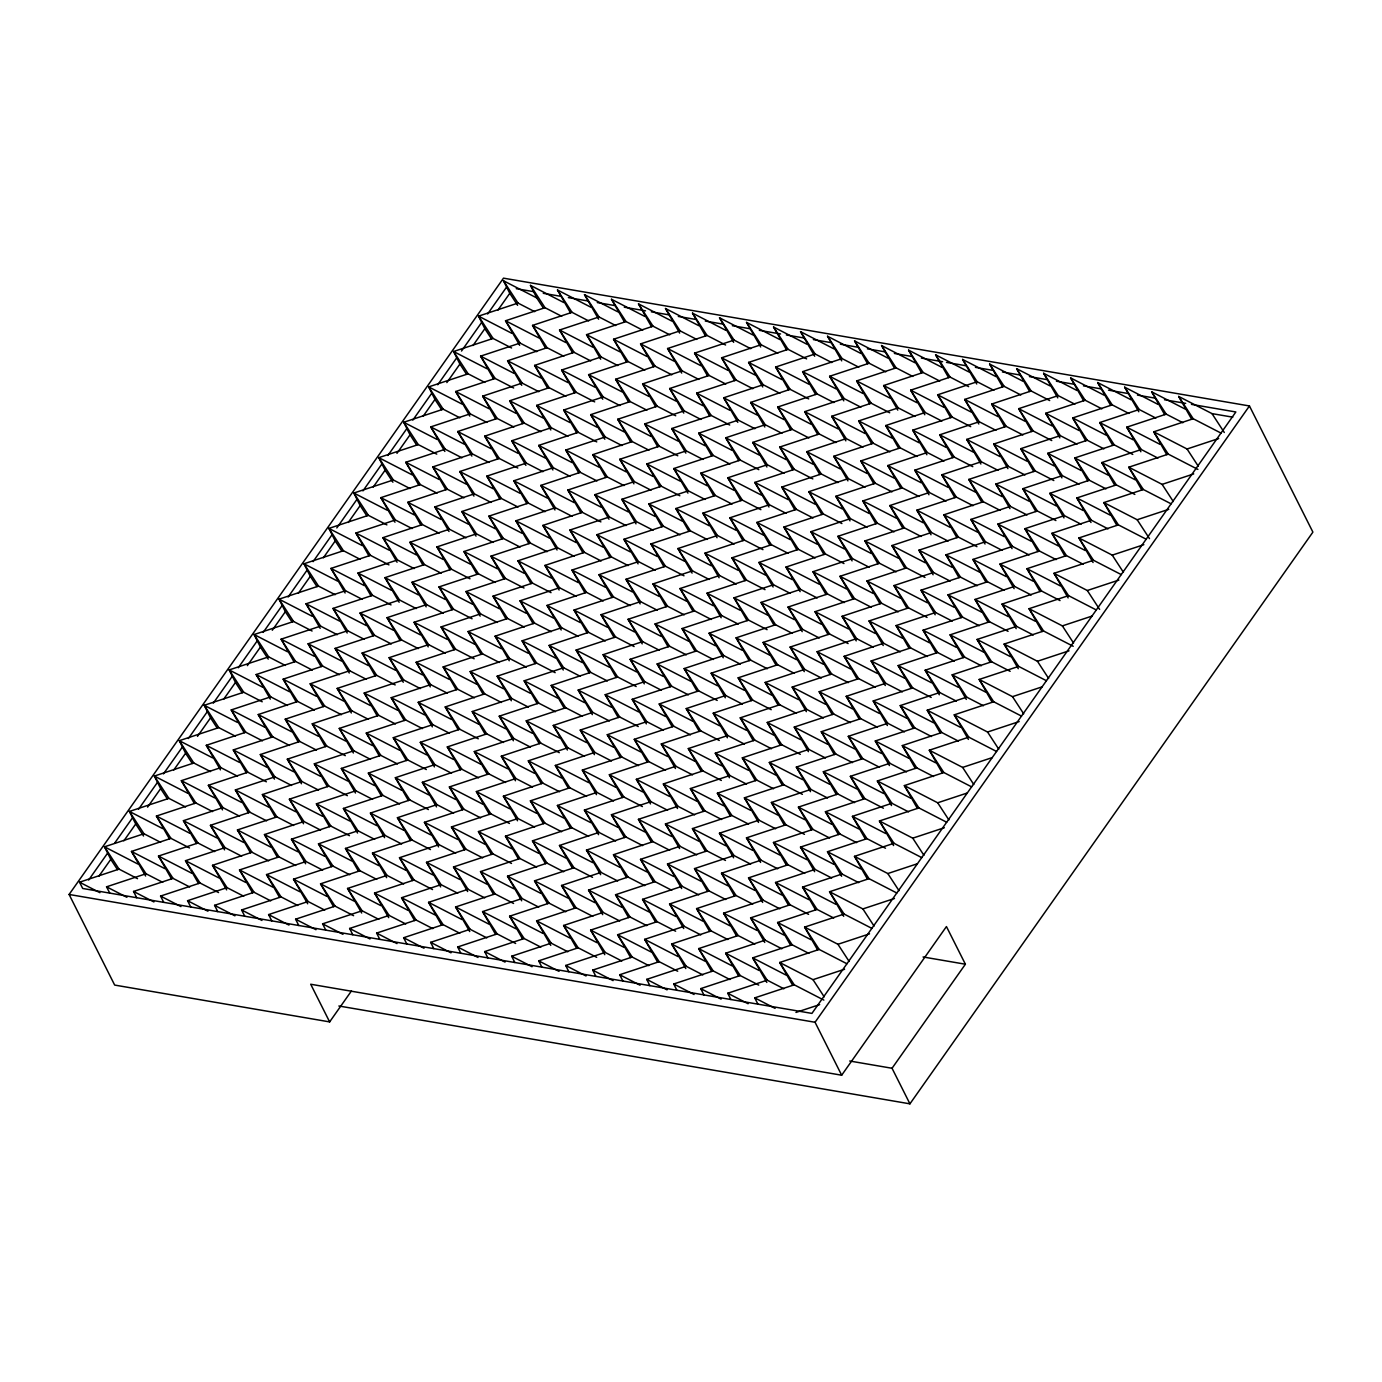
<?xml version="1.0" encoding="UTF-8"?>
<svg xmlns="http://www.w3.org/2000/svg" width="1382" height="1382" viewBox="0 0 1382 1382"><rect width="100%" height="100%" fill="white"/><g stroke="black" fill="none" stroke-linecap="round" stroke-linejoin="round"><path stroke-width="1.5" d="M351.408 991.015L329.642 1021.903L114.671 985.072L69.1 894.465L503.497 278.162L1249.449 405.963L1312.9 532.122L909.926 1103.838L338.866 1005.992M88.638 880.04L107.641 853.091M114.758 842.985L132.568 817.712M138.511 809.282L157.513 782.333M163.439 773.903L182.441 746.954M188.384 738.524L207.386 711.575M213.312 703.144L232.314 676.195M238.257 667.765L257.259 640.816M263.202 632.386L282.187 605.437M288.13 597.007L307.132 570.058M313.075 561.645L332.06 534.679M336.811 527.941L357.005 499.299M362.948 490.886L381.933 463.92M387.876 455.507L406.878 428.541M412.821 420.128L431.806 393.162M437.749 384.749L456.751 357.783M461.502 351.045L481.679 322.403M487.621 313.99L506.624 287.024M98.917 876.205L110.785 859.362L104.479 846.821L143.953 833.743L160.623 842.346M123.862 840.826L135.73 823.983L129.424 811.441L168.898 798.364L185.551 806.967M147.598 807.14L160.657 788.604L154.352 776.062L193.826 763.002L210.496 771.588M173.735 770.068L185.603 753.225L179.297 740.683L218.771 727.623L235.424 736.209M197.471 736.381L210.548 717.845L204.225 705.304L243.698 692.244L262.217 701.78M223.608 699.327L235.476 682.466L229.17 669.925L268.644 656.865L285.297 665.45M247.343 665.623L260.421 647.087L254.098 634.545L293.571 621.485L312.09 631.021M272.289 630.244L285.348 611.708L279.043 599.166L318.516 586.106L335.17 594.692M298.408 593.189L310.294 576.329L303.971 563.787L343.444 550.727L360.115 559.313M323.353 557.81L335.221 540.949L328.916 528.408L368.389 515.348L386.891 524.884M348.281 522.431L360.166 505.587L353.844 493.028L393.317 479.969L409.988 488.554M373.226 487.051L385.094 470.208L378.789 457.649L418.262 444.589L436.764 454.125M396.962 453.348L410.039 434.829L403.717 422.27L443.19 409.21L459.861 417.796M423.099 416.293L434.967 399.45L428.662 386.891L468.135 373.831L484.788 382.417M446.852 382.589L459.912 364.071L453.59 351.512L493.063 338.452L511.582 347.988M472.972 345.535L484.84 328.691L478.535 316.132L518.008 303.073L534.661 311.658M497.9 310.155L509.785 293.312L503.463 280.753L536.786 297.942L543.506 308.238M909.926 1103.838L892.046 1068.269L965.396 964.221L946.445 926.562L841.673 1075.213L815.052 1022.265L1249.449 405.963M561.679 316.288L545.009 307.702L505.536 320.762L519.684 345.327M588.68 320.918L572.027 312.332L532.554 325.392L545.579 348.247M536.734 351.667L520.081 343.082L480.608 356.141L493.633 378.996M615.698 325.547L599.028 316.962L559.555 330.022L572.58 352.876M563.752 356.297L547.082 347.711L507.609 360.771L521.757 385.336M642.699 330.177L626.046 321.574L586.555 334.651L600.704 359.216M513.655 387.997L495.136 378.461L455.663 391.521L469.811 416.086M590.753 360.927L574.1 352.341L534.627 365.401L547.635 388.238M669.717 334.807L653.047 326.204L613.573 339.264L626.599 362.119M538.807 391.676L522.154 383.09L482.681 396.15L495.689 419.005M617.771 365.556L601.101 356.953L561.628 370.03L574.653 392.868M696.718 339.419L680.065 330.834L640.574 343.893L653.6 366.748M486.861 422.426L470.208 413.84L430.735 426.9L444.866 451.465M565.825 396.306L549.155 387.703L509.682 400.78L522.707 423.618M644.772 370.169L628.119 361.583L588.628 374.643L602.777 399.225M725.585 344.999L707.066 335.463L667.592 348.523L681.723 373.088M513.879 427.055L497.209 418.47L457.736 431.53L471.884 456.095M594.675 401.886L576.173 392.333L536.682 405.392L550.831 429.975M671.773 374.798L655.12 366.213L615.646 379.273L628.672 402.127M750.737 348.679L734.067 340.093L694.593 353.153L707.619 376.008M461.933 457.805L445.263 449.219L405.79 462.279L418.815 485.134M540.88 431.685L524.227 423.082L484.737 436.159L497.762 458.997M619.844 405.548L603.174 396.962L563.701 410.022L576.726 432.877M698.791 379.428L682.121 370.842L642.647 383.902L655.673 406.757M777.738 353.308L761.085 344.723L721.611 357.783L734.637 380.637M488.934 462.434L472.281 453.849L432.808 466.909L445.816 489.746M567.898 436.315L551.228 427.712L511.755 440.772L525.903 465.354M646.845 410.178L630.192 401.592L590.701 414.652L604.85 439.217M725.792 384.058L709.139 375.472L669.665 388.532L683.796 413.097M806.604 358.888L788.086 349.352L748.612 362.412L762.76 386.977M436.988 493.184L420.335 484.598L380.862 497.658L394.993 522.223M517.801 468.014L499.282 458.461L459.809 471.538L473.957 496.103M596.748 441.895L578.246 432.341L538.755 445.401L552.904 469.966M675.712 415.757L657.193 406.222L617.719 419.282L630.745 442.136M752.81 388.688L736.14 380.102L696.666 393.162L709.692 416.017M831.757 362.568L815.104 353.965L775.63 367.042L788.638 389.879M464.007 497.814L447.336 489.228L407.863 502.288L420.888 525.125M542.953 471.677L526.3 463.091L486.81 476.151L499.835 499.006M621.9 445.557L605.247 436.971L565.774 450.031L578.799 472.886M700.864 419.437L684.194 410.851L644.72 423.911L657.746 446.766M779.811 393.317L763.158 384.732L723.684 397.791L737.815 422.356M858.775 367.197L842.104 358.594L802.631 371.654L815.656 394.509M412.061 528.563L395.39 519.977L355.917 533.037L368.942 555.892M491.007 502.443L474.354 493.84L434.864 506.918L449.012 531.483M569.954 476.306L553.301 467.721L513.828 480.781L526.853 503.635M648.918 450.187L632.248 441.601L592.774 454.661L605.8 477.516M729.713 425.017L711.212 415.481L671.738 428.541L685.869 453.106M808.677 398.897L790.159 389.344L750.685 402.421L764.833 426.986M885.776 371.81L869.123 363.224L829.632 376.284L843.78 400.849M439.061 533.193L422.408 524.59L382.935 537.667L397.066 562.232M518.025 507.056L501.355 498.47L461.882 511.53L476.03 536.112M596.972 480.936L580.302 472.35L540.828 485.41L554.977 509.975M677.767 455.766L659.266 446.231L619.792 459.29L633.923 483.855M754.883 428.696L738.213 420.111L698.739 433.171L711.765 456.008M833.83 402.559L817.177 393.974L777.686 407.034L790.711 429.888M912.776 376.44L896.123 367.854L856.65 380.914L869.675 403.769M388.964 564.893L370.462 555.357L330.989 568.417L345.12 592.982M466.08 537.823L449.409 529.22L409.936 542.28L422.961 565.134M545.026 511.685L528.373 503.1L488.882 516.16L501.908 539.015M623.973 485.566L607.32 476.98L567.847 490.04L580.872 512.895M702.937 459.446L686.267 450.86L646.793 463.92L659.819 486.775M781.884 433.326L765.231 424.723L725.74 437.783L738.765 460.638M860.848 407.189L844.177 398.603L804.704 411.663L817.729 434.518M939.795 381.069L923.124 372.484L883.651 385.543L897.799 410.108M414.134 568.572L397.463 559.969L357.99 573.046L371.015 595.884M493.08 542.435L476.427 533.849L436.937 546.909L449.962 569.764M572.027 516.315L555.374 507.73L515.901 520.789L528.926 543.644M650.991 490.195L634.321 481.61L594.847 494.67L608.996 519.235M729.938 464.076L713.285 455.473L673.811 468.55L687.942 493.115M808.902 437.939L792.232 429.353L752.758 442.413L766.906 466.995M889.697 412.769L871.196 403.233L831.705 416.293L845.853 440.858M968.644 386.649L950.142 377.113L910.669 390.173L924.8 414.738M362.188 599.322L345.517 590.736L306.044 603.796L320.192 628.361M441.134 573.202L424.481 564.599L384.991 577.659L399.139 602.241M520.081 547.065L503.428 538.479L463.955 551.539L476.98 574.394M600.894 521.895L582.375 512.359L542.901 525.419L557.05 549.984M679.84 495.775L661.339 486.239L621.865 499.299L635.996 523.864M758.804 469.655L740.286 460.102L700.812 473.162L713.838 496.017M835.903 442.568L819.25 433.983L779.759 447.042L792.784 469.897M914.849 416.448L898.196 407.863L858.723 420.923L871.748 443.777M993.813 390.329L977.143 381.743L937.67 394.803L950.695 417.658M391.037 604.901L372.535 595.348L333.045 608.425L347.193 632.991M470.001 578.782L451.482 569.229L412.009 582.288L426.157 606.853M547.099 551.694L530.429 543.109L490.955 556.169L503.981 579.023M626.046 525.575L609.393 516.989L569.92 530.049L582.945 552.904M705.01 499.455L688.34 490.852L648.866 503.929L661.892 526.767M783.957 473.318L767.304 464.732L727.813 477.792L740.838 500.647M862.904 447.198L846.25 438.612L806.777 451.672L819.802 474.527M941.868 421.078L925.197 412.492L885.724 425.552L898.749 448.407M1020.814 394.958L1004.161 386.355L964.688 399.433L978.819 423.998M337.243 634.701L320.589 626.115L281.116 639.175L294.124 662.013M416.207 608.564L399.536 599.978L360.063 613.038L373.088 635.893M495.153 582.444L478.5 573.858L439.01 586.918L452.035 609.773M574.1 556.324L557.447 547.738L517.974 560.798L530.999 583.653M653.064 530.204L636.394 521.619L596.92 534.679L609.946 557.516M732.011 504.085L715.358 495.482L675.867 508.541L688.892 531.396M812.823 478.915L794.305 469.362L754.831 482.422L768.962 506.987M889.922 451.828L873.251 443.242L833.778 456.302L847.926 480.867M970.717 426.658L952.215 417.122L912.742 430.182L926.873 454.747M1049.681 400.538L1031.162 390.985L991.689 404.045L1004.714 426.9M364.261 639.33L347.59 630.728L308.117 643.787L321.142 666.642M443.207 613.193L426.554 604.608L387.064 617.668L400.089 640.522M524.02 588.024L505.501 578.488L466.028 591.548L480.159 616.113M601.118 560.954L584.448 552.368L544.974 565.428L559.123 589.993M680.065 534.834L663.412 526.231L623.938 539.308L638.069 563.873M760.877 509.664L742.359 500.111L702.885 513.171L717.033 537.736M837.976 482.577L821.305 473.991L781.832 487.051L794.857 509.906M916.922 456.457L900.269 447.872L860.796 460.932L873.821 483.786M995.886 430.338L979.216 421.735L939.743 434.812L952.768 457.649M1074.833 404.2L1058.18 395.615L1018.689 408.675L1031.715 431.53M312.315 670.08L295.644 661.477L256.171 674.554L270.319 699.119M391.261 643.943L374.608 635.357L335.118 648.417L349.266 672.999M472.074 618.773L453.555 609.237L414.082 622.297L428.213 646.862M551.021 592.653L532.502 583.118L493.028 596.178L506.054 619.032M628.119 565.583L611.466 556.981L571.993 570.058L585.001 592.895M707.083 539.446L690.413 530.861L650.939 543.921L663.965 566.775M786.03 513.327L769.377 504.741L729.886 517.801L742.911 540.656M864.977 487.207L848.323 478.621L808.85 491.681L821.875 514.536M943.941 461.087L927.27 452.501L887.797 465.561L900.822 488.399M1022.887 434.95L1006.234 426.364L966.744 439.424L980.892 464.007M1101.851 408.83L1085.181 400.244L1045.708 413.304L1059.856 437.869M339.316 674.71L322.662 666.107L283.172 679.167L296.197 702.021M418.262 648.573L401.609 639.987L362.136 653.047L375.161 675.902M497.226 622.453L480.556 613.867L441.083 626.927L454.108 649.782M576.173 596.333L559.52 587.747L520.047 600.807L533.072 623.662M655.137 570.213L638.467 561.61L598.993 574.67L612.019 597.525M734.084 544.076L717.431 535.49L677.94 548.55L692.088 573.115M813.031 517.956L796.378 509.371L756.904 522.431L769.929 545.285M891.995 491.837L875.324 483.251L835.851 496.311L849.999 520.876M972.79 466.667L954.288 457.114L914.815 470.174L928.946 494.756M1051.754 440.547L1033.235 430.994L993.762 444.054L1007.91 468.619M1128.852 413.46L1112.199 404.874L1072.708 417.934L1085.734 440.789M287.37 705.459L270.717 696.856L231.243 709.933L244.251 732.771M366.334 679.322L349.663 670.736L310.19 683.796L323.215 706.651M445.28 653.202L428.61 644.617L389.137 657.677L403.285 682.242M524.227 627.082L507.574 618.497L468.101 631.557L481.126 654.412M603.191 600.963L586.521 592.36L547.047 605.437L561.196 630.002M683.986 575.793L665.485 566.24L625.994 579.3L640.142 603.882M762.95 549.656L744.432 540.12L704.958 553.18L719.089 577.745M841.897 523.536L823.378 514L783.905 527.06L796.93 549.915M918.995 496.466L902.342 487.863L862.869 500.94L875.877 523.778M997.959 470.329L981.289 461.743L941.816 474.803L954.841 497.658M1076.906 444.209L1060.253 435.624L1020.762 448.684L1033.788 471.538M1155.853 418.09L1139.2 409.504L1099.726 422.564L1112.752 445.419M314.388 710.089L297.717 701.486L258.244 714.546L271.269 737.401M395.183 684.919L376.681 675.366L337.191 688.426L351.339 712.991M474.147 658.782L455.628 649.246L416.155 662.306L430.286 686.871M551.245 631.712L534.575 623.127L495.102 636.186L509.25 660.751M630.192 605.592L613.539 596.989L574.048 610.049L587.074 632.904M709.156 579.455L692.486 570.87L653.012 583.93L666.038 606.784M788.103 553.336L771.432 544.75L731.959 557.81L744.984 580.665M867.05 527.216L850.396 518.63L810.923 531.69L823.948 554.545M946.014 501.096L929.343 492.493L889.87 505.553L902.895 528.408M1024.96 474.959L1008.307 466.373L968.817 479.433L981.842 502.288M1103.907 448.839L1087.254 440.253L1047.781 453.313L1061.912 477.878M1182.871 422.719L1166.201 414.134L1126.727 427.193L1140.876 451.759M262.442 740.838L245.771 732.235L206.298 745.313L220.446 769.878M341.389 714.701L324.735 706.116L285.245 719.176L298.27 742.03M420.335 688.582L403.682 679.996L364.209 693.056L377.234 715.911M499.299 662.462L482.629 653.876L443.156 666.936L456.181 689.791M578.246 636.342L561.593 627.739L522.12 640.816L535.128 663.654M657.21 610.205L640.54 601.619L601.066 614.679L614.092 637.534M736.157 584.085L719.504 575.499L680.013 588.559L693.038 611.414M815.104 557.965L798.451 549.38L758.977 562.439L773.108 587.005M894.068 531.845L877.397 523.242L837.924 536.32L852.072 560.885M973.014 505.708L956.361 497.123L916.871 510.183L931.019 534.765M1053.827 480.539L1035.308 471.003L995.835 484.063L1009.966 508.628M1132.774 454.419L1114.255 444.883L1074.781 457.943L1087.807 480.798M1220.98 433.067L1193.219 418.746L1153.745 431.823L1166.771 454.661M289.443 745.451L272.79 736.865L233.299 749.925L246.324 772.78M368.389 719.331L351.736 710.745L312.263 723.805L325.288 746.66M447.353 693.211L430.683 684.626L391.21 697.685L404.235 720.54M526.3 667.091L509.647 658.506L470.174 671.566L483.182 694.403M605.264 640.954L588.594 632.369L549.12 645.429L563.269 670.011M684.211 614.835L667.558 606.249L628.067 619.309L642.215 643.874M765.023 589.665L746.505 580.129L707.031 593.189L721.162 617.754M843.97 563.545L825.451 554.009L785.978 567.069L800.126 591.634M921.068 536.475L904.415 527.872L864.942 540.932L877.95 563.787M1000.032 510.338L983.362 501.752L943.889 514.812L956.914 537.667M1078.979 484.218L1062.309 475.633L1022.835 488.692L1035.861 511.547M1157.926 458.098L1141.273 449.513L1101.799 462.573L1114.825 485.41M237.497 776.218L220.844 767.615L181.353 780.675L194.378 803.529M316.443 750.081L299.79 741.495L260.317 754.555L274.465 779.12M395.407 723.961L378.737 715.375L339.264 728.435L353.412 753M474.354 697.841L457.701 689.255L418.228 702.315L432.359 726.88M555.167 672.671L536.648 663.118L497.175 676.195L511.323 700.76M634.113 646.551L615.612 636.998L576.121 650.058L589.147 672.913M711.212 619.464L694.559 610.879L655.085 623.938L668.111 646.793M790.176 593.344L773.505 584.759L734.032 597.819L747.057 620.673M869.123 567.225L852.469 558.622L812.996 571.699L826.004 594.536M948.087 541.088L931.416 532.502L891.943 545.562L904.968 568.417M1027.033 514.968L1010.38 506.382L970.89 519.442L985.038 544.007M1105.98 488.848L1089.327 480.262L1049.854 493.322L1063.985 517.887M1197.9 469.396L1168.274 454.125L1128.8 467.202L1141.826 490.04M1168.274 454.125L1153.745 431.823L1187.052 448.995L1218.648 438.543M266.363 781.797L247.844 772.244L208.371 785.304L222.519 809.887M345.31 755.66L326.791 746.125L287.318 759.184L301.466 783.749M422.408 728.59L405.755 720.005L366.282 733.065L379.307 755.919M501.372 702.471L484.702 693.868L445.229 706.945L458.254 729.782M580.319 676.334L563.666 667.748L524.175 680.808L537.201 703.663M659.266 650.214L642.613 641.628L603.139 654.688L616.165 677.543M738.23 624.094L721.559 615.508L682.086 628.568L695.111 651.423M817.177 597.974L800.524 589.388L761.05 602.448L774.075 625.286M896.141 571.837L879.47 563.251L839.997 576.311L853.022 599.166M976.936 546.667L958.434 537.132L918.944 550.191L933.092 574.757M1055.9 520.548L1037.381 511.012L997.908 524.072L1012.039 548.637M1134.847 494.428L1116.328 484.892L1076.854 497.952L1091.003 522.517M212.569 811.597L195.899 802.994L156.425 816.054L169.45 838.909M291.516 785.46L274.863 776.874L235.372 789.934L248.397 812.789M370.462 759.34L353.809 750.754L314.336 763.814L327.361 786.669M449.426 733.22L432.756 724.634L393.283 737.694L406.308 760.549M528.373 707.1L511.72 698.497L472.247 711.557L485.255 734.412M607.337 680.963L590.667 672.378L551.193 685.437L564.219 708.292M686.284 654.843L669.614 646.258L630.14 659.318L644.288 683.883M767.079 629.674L748.578 620.138L709.104 633.198L723.235 657.763M844.195 602.604L827.524 594.001L788.051 607.061L802.199 631.643M924.99 577.434L906.488 567.881L866.998 580.941L880.023 603.796M1002.088 550.347L985.435 541.761L945.962 554.821L958.987 577.676M1081.052 524.227L1064.382 515.641L1024.908 528.701L1037.934 551.556M1171.107 503.825L1143.346 489.504L1103.872 502.582L1116.881 525.419M1143.346 489.504L1128.8 467.202L1162.124 484.374L1193.703 473.922M239.57 816.209L222.917 807.624L183.426 820.683L196.451 843.538M318.516 790.089L301.863 781.504L262.39 794.564L275.415 817.418M397.48 763.97L380.81 755.384L341.337 768.444L355.485 793.009M478.276 738.8L459.774 729.247L420.301 742.324L434.432 766.889M555.391 711.713L538.721 703.127L499.248 716.187L513.396 740.769M636.186 686.543L617.685 677.007L578.194 690.067L592.342 714.632M713.285 659.473L696.632 650.887L657.158 663.947L670.184 686.802M792.249 633.353L775.578 624.75L736.105 637.828L749.13 660.665M871.196 607.216L854.542 598.631L815.052 611.69L828.077 634.545M950.16 581.096L933.489 572.511L894.016 585.571L907.041 608.425M1029.106 554.977L1012.436 546.391L972.963 559.451L985.988 582.306M1108.053 528.857L1091.4 520.254L1051.927 533.331L1064.952 556.169M189.472 847.926L170.971 838.373L131.48 851.433L145.628 876.015M266.571 820.839L249.917 812.253L210.444 825.313L224.575 849.878M347.383 795.669L328.864 786.133L289.391 799.193L303.539 823.758M426.33 769.549L407.828 760.014L368.355 773.074L381.38 795.911M503.445 742.48L486.775 733.877L447.302 746.936L460.327 769.791M582.392 716.342L565.739 707.757L526.248 720.817L539.274 743.671M661.339 690.223L644.686 681.637L605.212 694.697L618.238 717.552M740.303 664.103L723.632 655.517L684.159 668.577L697.184 691.432M819.25 637.983L802.597 629.38L763.123 642.44L776.131 665.295M898.214 611.846L881.543 603.26L842.07 616.32L856.218 640.885M977.16 585.726L960.507 577.14L921.017 590.2L935.165 614.765M1056.107 559.606L1039.454 551.021L999.981 564.081L1014.112 588.646M1146.179 539.205L1118.401 524.884L1078.927 537.943L1093.076 562.526M1118.401 524.884L1103.872 502.582L1137.179 519.753L1168.775 509.302M1191.474 404.373L1235.853 411.974L811.925 1013.403L82.695 888.471L79.551 882.2L119.025 869.123L137.526 878.676M214.642 851.588L197.971 843.003L158.498 856.063L171.523 878.917M293.589 825.469L276.918 816.883L237.445 829.943L250.47 852.798M372.535 799.349L355.882 790.763L316.409 803.823L329.434 826.678M451.499 773.229L434.829 764.626L395.356 777.703L408.381 800.541M530.446 747.092L513.793 738.506L474.302 751.566L487.328 774.421M609.393 720.972L592.74 712.386L553.266 725.446L567.397 750.011M688.357 694.852L671.687 686.267L632.213 699.327L646.361 723.892M767.304 668.733L750.651 660.13L711.177 673.207L725.308 697.772M848.116 643.563L829.597 634.01L790.124 647.07L804.272 671.635M927.063 617.426L908.561 607.89L869.071 620.95L883.219 645.515M1004.161 590.356L987.508 581.77L948.035 594.83L961.06 617.685M1083.125 564.236L1066.455 555.633L1026.981 568.71L1040.007 591.548M109.714 893.1L106.552 886.812L146.026 873.752L162.696 882.338M241.643 856.218L224.99 847.632L185.499 860.692L198.524 883.547M320.589 830.098L303.936 821.513L264.463 834.573L277.488 857.427M399.553 803.978L382.883 795.393L343.41 808.453L357.558 833.018M478.5 777.841L461.847 769.256L422.356 782.316L436.505 806.898M559.313 752.672L540.794 743.136L501.32 756.196L515.469 780.761M638.259 726.552L619.741 717.016L580.267 730.076L594.415 754.641M717.206 700.432L698.705 690.896L659.231 703.956L672.257 726.794M794.322 673.362L777.651 664.759L738.178 677.819L751.203 700.674M873.269 647.225L856.615 638.639L817.125 651.699L830.15 674.554M952.215 621.105L935.562 612.52L896.089 625.58L909.114 648.434M1031.179 594.986L1014.509 586.4L975.036 599.46L988.061 622.297M1121.234 574.584L1093.473 560.263L1054 573.323L1068.131 597.905M1093.473 560.263L1078.927 537.943L1112.251 555.132L1143.83 544.681M136.714 897.73L133.553 891.442L173.044 878.382L189.697 886.968M268.644 860.848L251.99 852.262L212.517 865.322L226.648 889.887M349.456 835.678L330.937 826.142L291.464 839.202L305.612 863.767M428.403 809.558L409.901 800.005L370.428 813.065L384.559 837.647M505.518 782.471L488.848 773.885L449.375 786.945L462.4 809.8M584.465 756.351L567.795 747.766L528.321 760.826L541.347 783.68M663.412 730.232L646.759 721.646L607.285 734.706L620.311 757.561M742.376 704.112L725.705 695.509L686.232 708.586L699.257 731.423M821.323 677.975L804.67 669.389L765.179 682.449L778.204 705.304M900.269 651.855L883.616 643.269L844.143 656.329L857.168 679.184M979.233 625.735L962.563 617.149L923.09 630.209L936.115 653.064M1060.029 600.565L1041.527 591.012L1002.054 604.089L1016.185 628.655M163.732 902.342L160.571 896.072L200.044 883.012L218.563 892.547M295.662 865.477L278.991 856.892L239.518 869.952L252.543 892.807M374.608 839.358L357.955 830.755L318.482 843.832L331.49 866.669M453.572 813.221L436.902 804.635L397.429 817.695L410.454 840.55M532.519 787.101L515.866 778.515L476.375 791.575L489.401 814.43M611.466 760.981L594.813 752.395L555.339 765.455L568.365 788.31M690.43 734.861L673.76 726.258L634.286 739.335L647.312 762.173M771.225 709.692L752.724 700.138L713.25 713.198L727.381 737.781M848.341 682.604L831.67 674.019L792.197 687.079L806.345 711.644M927.287 656.485L910.617 647.899L871.144 660.959L885.292 685.524M1008.083 631.315L989.581 621.779L950.108 634.839L963.133 657.677M1096.306 609.963L1068.528 595.642L1029.054 608.702L1042.08 631.557M1068.528 595.642L1054 573.323L1087.306 590.511L1118.902 580.06M190.733 906.972L187.572 900.701L227.045 887.641L243.716 896.227M322.662 870.107L306.009 861.522L266.536 874.581L279.561 897.436M401.626 843.987L384.956 835.384L345.483 848.444L358.508 871.299M480.573 817.85L463.92 809.265L424.429 822.325L438.578 846.89M559.52 791.731L542.867 783.145L503.393 796.205L517.524 820.77M638.484 765.611L621.814 757.025L582.34 770.085L596.488 794.65M719.279 740.441L700.778 730.888L661.304 743.948L675.435 768.53M796.395 713.354L779.724 704.768L740.251 717.828L753.276 740.683M875.342 687.234L858.688 678.648L819.198 691.708L832.223 714.563M954.288 661.114L937.635 652.529L898.162 665.588L911.187 688.443M1033.252 634.994L1016.582 626.392L977.109 639.451L990.134 662.306M217.734 911.602L214.59 905.331L254.063 892.271L270.717 900.857M349.681 874.737L333.01 866.134L293.537 879.211L307.685 903.776M430.476 849.567L411.974 840.014L372.484 853.074L386.632 877.656M509.44 823.43L490.921 813.894L451.448 826.954L464.473 849.809M586.538 796.36L569.868 787.775L530.394 800.834L543.42 823.689M665.485 770.24L648.832 761.637L609.358 774.715L622.384 797.552M744.449 744.103L727.778 735.518L688.305 748.578L701.33 771.432M823.396 717.984L806.743 709.398L767.252 722.458L780.277 745.313M902.342 691.864L885.689 683.278L846.216 696.338L859.241 719.193M981.306 665.744L964.636 657.141L925.163 670.218L939.311 694.783M1073.209 646.292L1043.6 631.021L1004.127 644.081L1018.258 668.663M1043.6 631.021L1029.054 608.702L1062.378 625.891L1091.987 616.096M244.752 916.231L241.591 909.961L281.064 896.901L297.735 905.486M376.681 879.367L360.028 870.764L320.555 883.824L333.563 906.678M455.645 853.23L438.975 844.644L399.502 857.704L412.527 880.559M534.592 827.11L517.922 818.524L478.448 831.584L491.474 854.439M613.539 800.99L596.886 792.404L557.412 805.464L570.438 828.319M692.503 774.87L675.833 766.267L636.359 779.327L650.507 803.909M771.45 748.733L754.797 740.147L715.306 753.207L729.454 777.772M850.396 722.613L833.743 714.028L794.27 727.087L808.401 751.653M931.209 697.444L912.69 687.908L873.217 700.968L887.365 725.533M1010.156 671.324L991.654 661.771L952.181 674.831L966.312 699.413M271.753 920.861L268.609 914.59L308.082 901.513L324.735 910.116M403.699 883.979L387.029 875.393L347.556 888.453L361.704 913.018M482.646 857.859L465.993 849.274L426.502 862.333L440.651 886.899M561.593 831.739L544.94 823.154L505.467 836.214L518.492 859.068M642.405 806.57L623.887 797.017L584.413 810.094L598.561 834.659M721.352 780.45L702.851 770.897L663.36 783.957L677.508 808.522M800.316 754.313L781.797 744.777L742.324 757.837L755.349 780.692M877.415 727.243L860.744 718.657L821.271 731.717L834.296 754.572M956.361 701.123L939.708 692.52L900.235 705.597L913.26 728.435M1046.433 680.721L1018.655 666.4L979.182 679.46L992.207 702.315M1018.655 666.4L1004.127 644.081L1037.433 661.27L1069.029 650.818M298.771 925.491L295.61 919.203L335.083 906.143L353.602 915.696M432.549 889.559L414.047 880.023L374.557 893.083L388.705 917.648M511.513 863.439L492.994 853.903L453.521 866.963L467.652 891.528M588.611 836.369L571.941 827.783L532.467 840.843L545.493 863.681M667.558 810.249L650.905 801.646L611.431 814.706L624.439 837.561M746.522 784.112L729.851 775.527L690.378 788.586L703.403 811.441M825.469 757.992L808.816 749.407L769.325 762.467L782.35 785.322M904.415 731.873L887.762 723.287L848.289 736.347L861.314 759.184M983.379 705.753L966.709 697.15L927.236 710.21L940.261 733.065M325.772 930.121L322.611 923.832L362.101 910.773L378.754 919.358M457.701 893.238L441.048 884.653L401.575 897.713L414.6 920.567M536.665 867.119L519.995 858.533L480.521 871.593L493.547 894.448M615.612 840.999L598.959 832.396L559.485 845.473L572.493 868.311M694.576 814.862L677.906 806.276L638.432 819.336L651.458 842.191M773.523 788.742L756.87 780.156L717.379 793.216L730.404 816.071M852.469 762.622L835.816 754.036L796.343 767.096L810.474 791.661M931.433 736.502L914.763 727.899L875.29 740.977L889.438 765.542M1021.488 716.101L993.727 701.78L954.254 714.84L968.385 739.405M993.727 701.78L979.182 679.46L1012.505 696.649L1042.114 686.854M352.79 934.733L349.629 928.462L389.102 915.402L405.755 923.988M484.719 897.868L468.049 889.282L428.575 902.342L441.601 925.197M563.666 871.748L547.013 863.145L507.54 876.223L521.67 900.788M642.63 845.611L625.96 837.026L586.486 850.085L600.634 874.668M721.577 819.491L704.924 810.906L665.433 823.966L679.581 848.531M802.389 794.322L783.87 784.786L744.397 797.846L758.528 822.411M879.488 767.252L862.817 758.666L823.344 771.726L836.369 794.564M958.434 741.115L941.781 732.529L902.308 745.589L915.316 768.444M379.791 939.363L376.63 933.092L416.103 920.032L432.773 928.618M513.568 903.448L495.067 893.912L455.594 906.972L469.725 931.537M592.533 877.328L574.014 867.775L534.54 880.835L547.566 903.69M669.631 850.241L652.978 841.655L613.487 854.715L626.512 877.57M748.578 824.121L731.924 815.535L692.451 828.595L705.476 851.45M827.542 798.001L810.871 789.416L771.398 802.476L784.423 825.33M906.488 771.882L889.835 763.279L850.362 776.338L863.387 799.193M996.56 751.48L968.782 737.159L929.309 750.219L942.334 773.074M968.782 737.159L954.254 714.84L987.56 732.028L1019.156 721.577M406.792 943.992L403.648 937.722L443.121 924.662L459.774 933.247M538.738 907.128L522.068 898.525L482.594 911.602L495.62 934.439M617.685 880.99L601.032 872.405L561.558 885.465L574.567 908.319M696.649 854.871L679.979 846.285L640.505 859.345L653.531 882.2M775.596 828.751L758.925 820.165L719.452 833.225L733.6 857.79M854.542 802.631L837.889 794.028L798.416 807.105L811.441 829.943M933.506 776.494L916.836 767.908L877.363 780.968L891.511 805.551M433.81 948.622L430.648 942.351L470.122 929.291L486.792 937.877M565.739 911.757L549.086 903.154L509.613 916.214L522.621 939.069M644.703 885.62L628.033 877.034L588.559 890.094L602.707 914.659M725.498 860.45L706.997 850.915L667.506 863.975L681.654 888.54M804.462 834.331L785.943 824.795L746.47 837.855L760.601 862.42M883.409 808.211L864.89 798.658L825.417 811.718L838.442 834.573M971.615 786.859L943.854 772.538L904.364 785.598L917.389 808.453M943.854 772.538L929.309 750.219L962.632 767.407L992.241 757.612M460.811 953.252L457.667 946.981L497.14 933.904L515.641 943.457M592.757 916.37L576.087 907.784L536.613 920.844L550.762 945.409M671.704 890.25L655.051 881.664L615.56 894.724L628.585 917.579M750.651 864.13L733.997 855.544L694.524 868.604L707.549 891.459M829.615 838.01L812.944 829.407L773.471 842.484L786.496 865.322M908.561 811.873L891.908 803.288L852.435 816.347L865.443 839.202M487.829 957.881L484.667 951.593L524.141 938.533L540.811 947.119M619.758 920.999L603.105 912.414L563.614 925.474L576.639 948.328M698.705 894.88L682.052 886.294L642.578 899.354L655.604 922.209M777.669 868.76L760.998 860.174L721.525 873.234L734.55 896.072M856.615 842.64L839.962 834.037L800.489 847.097L814.62 871.679M946.687 822.238L918.909 807.917L879.436 820.977L893.584 845.542M918.909 807.917L904.364 785.598L937.687 802.787L967.296 792.992M514.83 962.511L511.668 956.223L551.159 943.163L567.812 951.749M646.759 925.629L630.106 917.043L590.632 930.103L604.78 954.668M725.723 899.509L709.052 890.924L669.579 903.983L683.727 928.549M804.67 873.389L788.016 864.787L748.543 877.864L762.674 902.429M885.482 848.22L866.963 838.667L827.49 851.727L841.638 876.292M541.848 967.124L538.686 960.853L578.16 947.793L596.678 957.329M675.625 931.209L657.106 921.673L617.633 934.733L630.658 957.588M752.724 904.139L736.07 895.536L696.597 908.613L709.622 931.451M831.688 878.002L815.017 869.416L775.544 882.476L788.569 905.331M921.742 857.617L893.981 843.296L854.491 856.356L867.516 879.211M893.981 843.296L879.436 820.977L912.759 838.166L944.338 827.714M568.848 971.753L565.687 965.482L605.178 952.423L621.831 961.008M700.778 934.888L684.125 926.303L644.651 939.363L657.677 962.217M779.742 908.769L763.071 900.166L723.598 913.226L736.623 936.08M858.688 882.632L842.035 874.046L802.562 887.106L815.57 909.961M595.867 976.383L592.705 970.112L632.179 957.052L648.832 965.638M727.796 939.518L711.125 930.915L671.652 943.992L685.8 968.557M808.591 914.348L790.089 904.795L750.616 917.855L764.747 942.438M896.814 892.997L869.036 878.676L829.563 891.736L843.711 916.301M869.036 878.676L854.491 856.356L887.814 873.545L917.423 863.733M622.867 981.013L619.706 974.742L659.179 961.682L677.698 971.218M754.797 944.148L738.143 935.545L698.67 948.605L711.695 971.46M833.761 918.011L817.09 909.425L777.617 922.485L790.642 945.34M649.868 985.642L646.724 979.372L686.198 966.294L702.851 974.897M781.815 948.76L765.144 940.175L725.671 953.234L738.696 976.089M871.869 928.376L844.108 914.055L804.618 927.115L817.643 949.97M844.108 914.055L829.563 891.736L862.886 908.924L894.465 898.473M676.886 990.272L673.725 983.984L713.198 970.924L729.869 979.527M808.816 953.39L792.162 944.804L752.672 957.864L766.82 982.429M703.887 994.902L700.743 988.614L740.216 975.554L758.718 985.107M846.924 963.755L819.163 949.434L779.69 962.494L792.715 985.349M819.163 949.434L804.618 927.115L837.941 944.286L869.52 933.852M730.905 999.514L727.744 993.243L767.217 980.183L783.888 988.769M757.906 1004.144L754.745 997.873L794.235 984.813L823.845 1000.084M794.235 984.813L779.69 962.494L813.013 979.665L844.592 969.231M795.963 1012.436L819.647 1004.61M516.263 288.683L533.625 291.654M543.281 293.312L560.643 296.284M568.365 297.614L587.644 300.913M597.3 302.572L614.662 305.543M624.301 307.201L645.515 310.829M651.319 311.814L668.681 314.802M678.32 316.443L695.682 319.415M705.321 321.073L722.682 324.044M732.339 325.703L749.7 328.674M759.34 330.333L780.571 333.96M786.358 334.962L803.719 337.934M813.359 339.592L830.72 342.563M840.377 344.204L857.738 347.193M867.378 348.834L884.739 351.805M894.379 353.464L911.74 356.435M921.397 358.093L942.61 361.721M946.48 362.395L965.759 365.694M975.416 367.353L992.777 370.324M1002.416 371.983L1019.778 374.954M1029.435 376.595L1046.796 379.584M1056.435 381.225L1073.797 384.196M1083.436 385.854L1100.815 388.826M1108.519 390.156L1127.816 393.455M1137.455 395.114L1154.816 398.085M1164.473 399.744L1185.687 403.371M1191.699 419.282L1178.673 396.444L1211.997 413.615L1232.779 417.174M923.072 956.966L965.396 964.221M69.1 894.465L815.052 1022.265M849.723 1061.013L892.046 1068.269M841.673 1075.213L310.708 984.243L329.642 1021.903M1164.698 414.669L1151.672 391.814L1184.996 408.986M1138.803 411.75L1124.654 387.185L1157.978 404.356M1110.679 405.41L1097.653 382.555L1130.977 399.726M1083.661 400.78L1070.635 377.925L1103.959 395.114M1057.783 397.878L1043.635 373.295L1076.958 390.484M1029.642 391.521L1016.634 368.666L1049.94 385.854M1160.051 444.365L1126.727 427.193L1141.273 449.513M1002.641 386.891L989.616 364.053L1022.939 381.225M1133.05 439.735L1099.726 422.564L1114.255 444.883M976.746 383.989L962.615 359.424L995.938 376.595M1106.032 435.105L1072.708 417.934L1087.254 440.253M948.622 377.649L935.597 354.794L968.92 371.965M1079.031 430.493L1045.708 413.304L1060.253 435.624M921.621 373.019L908.596 350.164L941.919 367.336M1052.013 425.863L1018.689 408.675L1033.235 430.994M894.603 368.389L881.578 345.535L914.901 362.723M1025.012 421.234L991.689 404.045L1006.234 426.364M1135.123 479.744L1101.799 462.573L1116.328 484.892M867.602 363.76L854.577 340.905L887.9 358.093M997.994 416.604L964.688 399.433L979.216 421.735M1108.105 475.114L1074.781 457.943L1089.327 480.262M841.707 360.857L827.559 336.275L860.882 353.464M970.993 411.974L937.67 394.803L952.215 417.122M1081.104 470.485L1047.781 453.313L1062.309 475.633M814.706 356.228L800.558 331.663L833.882 348.834M943.992 407.345L910.669 390.173L925.197 412.492M1054.086 465.872L1020.762 448.684L1035.308 471.003M786.583 349.888L773.557 327.033L806.863 344.204M916.974 402.715L883.651 385.543L898.196 407.863M1027.085 461.243L993.762 444.054L1008.307 466.373M760.687 346.968L746.539 322.403L779.863 339.575M889.973 398.102L856.65 380.914L871.196 403.233M1000.067 456.613L966.744 439.424L981.289 461.743M1110.178 515.123L1076.854 497.952L1091.4 520.254M733.669 342.339L719.538 317.774L752.862 334.945M862.955 393.473L829.632 376.284L844.177 398.603M973.066 451.983L939.743 434.812L954.288 457.114M1083.177 510.494L1049.854 493.322L1064.382 515.641M705.546 335.999L692.52 313.144L725.844 330.333M835.955 388.843L802.631 371.654L817.177 393.974M946.048 447.353L912.742 430.182L927.27 452.501M1056.159 505.864L1022.835 488.692L1037.381 511.012M679.668 333.079L665.519 308.514L698.843 325.703M808.936 384.213L775.63 367.042L790.159 389.344M919.047 442.724L885.724 425.552L900.269 447.872M1029.158 501.251L995.835 484.063L1010.38 506.382M651.527 326.739L638.501 303.885L671.825 321.073M781.936 379.584L748.612 362.412L763.158 384.732M892.046 438.094L858.723 420.923L873.251 443.242M1002.14 496.622L968.817 479.433L983.362 501.752M624.526 322.11L611.5 299.272L644.824 316.443M754.935 374.954L721.611 357.783L736.14 380.102M865.028 433.482L831.705 416.293L846.25 438.612M975.139 491.992L941.816 474.803L956.361 497.123M1085.25 550.502L1051.927 533.331L1066.455 555.633M598.631 319.207L584.5 294.642L617.806 311.814M727.917 370.324L694.593 353.153L709.139 375.472M838.028 428.852L804.704 411.663L819.25 433.983M948.121 487.362L914.815 470.174L929.343 492.493M1058.232 545.873L1024.908 528.701L1039.454 551.021M570.507 312.868L557.482 290.013L590.805 307.184M700.916 365.712L667.592 348.523L682.121 370.842M811.009 424.222L777.686 407.034L792.232 429.353M921.12 482.733L887.797 465.561L902.342 487.863M1031.231 541.243L997.908 524.072L1012.436 546.391M536.786 297.942L530.481 285.383L563.804 302.554M673.898 361.082L640.574 343.893L655.12 366.213M784.009 419.592L750.685 402.421L765.231 424.723M894.119 478.103L860.796 460.932L875.324 483.251M1004.213 536.613L970.89 519.442L985.435 541.761M646.897 356.452L613.573 339.264L628.119 361.583M756.99 414.963L723.684 397.791L738.213 420.111M867.101 473.473L833.778 456.302L848.323 478.621M977.212 532.001L943.889 514.812L958.434 537.132M619.879 351.823L586.555 334.651L601.101 356.953M729.99 410.333L696.666 393.162L711.212 415.481M840.101 468.843L806.777 451.672L821.305 473.991M950.194 527.371L916.871 510.183L931.416 532.502M1060.305 585.882L1026.981 568.71L1041.527 591.012M592.878 347.193L559.555 330.022L574.1 352.341M702.989 405.703L669.665 388.532L684.194 410.851M813.082 464.231L779.759 447.042L794.305 469.362M923.193 522.742L889.87 505.553L904.415 527.872M1033.304 581.252L999.981 564.081L1014.509 586.4M565.86 342.563L532.554 325.392L547.082 347.711M675.971 401.091L642.647 383.902L657.193 406.222M786.082 459.601L752.758 442.413L767.304 464.732M896.175 518.112L862.869 500.94L877.397 523.242M1006.286 576.622L972.963 559.451L987.508 581.77M538.859 337.934L505.536 320.762L520.081 343.082M648.97 396.461L615.646 379.273L630.192 401.592M759.063 454.972L725.74 437.783L740.286 460.102M869.174 513.482L835.851 496.311L850.396 518.63M979.285 571.993L945.962 554.821L960.507 577.14M511.858 333.321L478.535 316.132L493.063 338.452M621.952 391.832L588.628 374.643L603.174 396.962M732.063 450.342L698.739 433.171L713.285 455.473M842.174 508.852L808.85 491.681L823.378 514M952.267 567.38L918.944 550.191L933.489 572.511M594.951 387.202L561.628 370.03L576.173 392.333M705.045 445.712L671.738 428.541L686.267 450.86M815.155 504.223L781.832 487.051L796.378 509.371M925.266 562.75L891.943 545.562L906.488 567.881M1035.36 621.261L1002.054 604.089L1016.582 626.392M567.933 382.572L534.627 365.401L549.155 387.703M678.044 441.083L644.72 423.911L659.266 446.231M788.155 499.61L754.831 482.422L769.377 504.741M898.248 558.121L864.942 540.932L879.47 563.251M1008.359 616.631L975.036 599.46L989.581 621.779M540.932 377.942L507.609 360.771L522.154 383.09M651.043 436.453L617.719 419.282L632.248 441.601M761.137 494.981L727.813 477.792L742.359 500.111M871.247 553.491L837.924 536.32L852.469 558.622M981.358 612.001L948.035 594.83L962.563 617.149M513.931 373.313L480.608 356.141L495.136 378.461M624.025 431.84L590.701 414.652L605.247 436.971M734.136 490.351L700.812 473.162L715.358 495.482M844.247 548.861L810.923 531.69L825.451 554.009M954.34 607.372L921.017 590.2L935.562 612.52M486.913 368.7L453.59 351.512L468.135 373.831M597.024 427.211L563.701 410.022L578.246 432.341M707.118 485.721L673.811 468.55L688.34 490.852M817.228 544.232L783.905 527.06L798.451 549.38M927.339 602.759L894.016 585.571L908.561 607.89M570.006 422.581L536.682 405.392L551.228 427.712M680.117 481.091L646.793 463.92L661.339 486.239M790.228 539.602L756.904 522.431L771.432 544.75M900.321 598.13L866.998 580.941L881.543 603.26M1010.432 656.64L977.109 639.451L991.654 661.771M543.005 417.951L509.682 400.78L524.227 423.082M653.116 476.462L619.792 459.29L634.321 481.61M763.21 534.989L729.886 517.801L744.432 540.12M873.32 593.5L839.997 576.311L854.542 598.631M983.431 652.01L950.108 634.839L964.636 657.141M515.987 413.322L482.681 396.15L497.209 418.47M626.098 471.832L592.774 454.661L607.32 476.98M736.209 530.36L702.885 513.171L717.431 535.49M846.302 588.87L812.996 571.699L827.524 594.001M956.413 647.381L923.09 630.209L937.635 652.529M488.986 408.692L455.663 391.521L470.208 413.84M599.097 467.22L565.774 450.031L580.302 472.35M709.191 525.73L675.867 508.541L690.413 530.861M819.301 584.24L785.978 567.069L800.524 589.388M929.412 642.751L896.089 625.58L910.617 647.899M461.985 404.062L428.662 386.891L443.19 409.21M572.079 462.59L538.755 445.401L553.301 467.721M682.19 521.1L648.866 503.929L663.412 526.231M792.301 579.611L758.977 562.439L773.505 584.759M902.394 638.139L869.071 620.95L883.616 643.269M545.078 457.96L511.755 440.772L526.3 463.091M655.172 516.471L621.865 499.299L636.394 521.619M765.283 574.981L731.959 557.81L746.505 580.129M875.393 633.509L842.07 616.32L856.615 638.639M985.487 692.019L952.181 674.831L966.709 697.15M518.06 453.331L484.737 436.159L499.282 458.461M628.171 511.841L594.847 494.67L609.393 516.989M738.282 570.369L704.958 553.18L719.504 575.499M848.375 628.879L815.052 611.69L829.597 634.01M958.486 687.39L925.163 670.218L939.708 692.52M491.059 448.701L457.736 431.53L472.281 453.849M601.17 507.211L567.847 490.04L582.375 512.359M711.264 565.739L677.94 548.55L692.486 570.87M821.374 624.249L788.051 607.061L802.597 629.38M931.485 682.76L898.162 665.588L912.69 687.908M464.041 444.071L430.735 426.9L445.263 449.219M574.152 502.599L540.828 485.41L555.374 507.73M684.263 561.109L650.939 543.921L665.485 566.24M794.356 619.62L761.05 602.448L775.578 624.75M904.467 678.13L871.144 660.959L885.689 683.278M437.04 439.441L403.717 422.27L418.262 444.589M547.151 497.969L513.828 480.781L528.373 503.1M657.245 556.48L623.938 539.308L638.467 561.61M767.356 614.99L734.032 597.819L748.578 620.138M877.466 673.5L844.143 656.329L858.688 678.648M520.133 493.339L486.81 476.151L501.355 498.47M630.244 551.85L596.92 534.679L611.466 556.981M740.355 610.36L707.031 593.189L721.559 615.508M850.448 668.888L817.125 651.699L831.67 674.019M960.559 727.398L927.236 710.21L941.781 732.529M493.132 488.71L459.809 471.538L474.354 493.84M603.243 547.22L569.92 530.049L584.448 552.368M713.337 605.731L680.013 588.559L694.559 610.879M823.447 664.258L790.124 647.07L804.67 669.389M933.558 722.769L900.235 705.597L914.763 727.899M466.114 484.08L432.808 466.909L447.336 489.228M576.225 542.59L542.901 525.419L557.447 547.738M686.336 601.118L653.012 583.93L667.558 606.249M796.429 659.629L763.123 642.44L777.651 664.759M906.54 718.139L873.217 700.968L887.762 723.287M439.113 479.45L405.79 462.279L420.335 484.598M549.224 537.978L515.901 520.789L530.429 543.109M659.318 596.488L625.994 579.3L640.54 601.619M769.428 654.999L736.105 637.828L750.651 660.13M879.539 713.509L846.216 696.338L860.744 718.657M412.112 474.821L378.789 457.649L393.317 479.969M522.206 533.348L488.882 516.16L503.428 538.479M632.317 591.859L598.993 574.67L613.539 596.989M742.428 650.369L709.104 633.198L723.632 655.517M852.521 708.88L819.198 691.708L833.743 714.028M495.205 528.719L461.882 511.53L476.427 533.849M605.299 587.229L571.993 570.058L586.521 592.36M715.41 645.74L682.086 628.568L696.632 650.887M825.52 704.267L792.197 687.079L806.743 709.398M935.614 762.778L902.308 745.589L916.836 767.908M468.187 524.089L434.864 506.918L449.409 529.22M578.298 582.599L544.974 565.428L559.52 587.747M688.409 641.11L655.085 623.938L669.614 646.258M798.502 699.638L765.179 682.449L779.724 704.768M908.613 758.148L875.29 740.977L889.835 763.279M441.186 519.459L407.863 502.288L422.408 524.59M551.297 577.97L517.974 560.798L532.502 583.118M661.391 636.497L628.067 619.309L642.613 641.628M771.502 695.008L738.178 677.819L752.724 700.138M881.612 753.518L848.289 736.347L862.817 758.666M414.168 514.83L380.862 497.658L395.39 519.977M524.279 573.34L490.955 556.169L505.501 578.488M634.39 631.868L601.066 614.679L615.612 636.998M744.483 690.378L711.177 673.207L725.705 695.509M854.594 748.889L821.271 731.717L835.816 754.036M387.167 510.2L353.844 493.028L368.389 515.348M497.278 568.728L463.955 551.539L478.5 573.858M607.372 627.238L574.048 610.049L588.594 632.369M717.483 685.748L684.159 668.577L698.705 690.896M827.593 744.259L794.27 727.087L808.816 749.407M470.26 564.098L436.937 546.909L451.482 569.229M580.371 622.608L547.047 605.437L561.593 627.739M690.482 681.119L657.158 663.947L671.687 686.267M800.575 739.646L767.252 722.458L781.797 744.777M910.686 798.157L877.363 780.968L891.908 803.288M443.259 559.468L409.936 542.28L424.481 564.599M553.353 617.979L520.047 600.807L534.575 623.127M663.464 676.489L630.14 659.318L644.686 681.637M773.575 735.017L740.251 717.828L754.797 740.147M883.668 793.527L850.362 776.338L864.89 798.658M416.241 554.838L382.935 537.667L397.463 559.969M526.352 613.349L493.028 596.178L507.574 618.497M636.463 671.877L603.139 654.688L617.685 677.007M746.556 730.387L713.25 713.198L727.778 735.518M856.667 788.897L823.344 771.726L837.889 794.028M389.24 550.209L355.917 533.037L370.462 555.357M499.351 608.719L466.028 591.548L480.556 613.867M609.445 667.247L576.121 650.058L590.667 672.378M719.556 725.757L686.232 708.586L700.778 730.888M829.666 784.268L796.343 767.096L810.871 789.416M362.239 545.579L328.916 528.408L343.444 550.727M472.333 604.107L439.01 586.918L453.555 609.237M582.444 662.617L549.12 645.429L563.666 667.748M692.555 721.128L659.231 703.956L673.76 726.258M802.648 779.638L769.325 762.467L783.87 784.786M445.332 599.477L412.009 582.288L426.554 604.608M555.426 657.987L522.12 640.816L536.648 663.118M665.537 716.498L632.213 699.327L646.759 721.646M775.648 775.008L742.324 757.837L756.87 780.156M885.741 833.536L852.435 816.347L866.963 838.667M418.314 594.847L384.991 577.659L399.536 599.978M528.425 653.358L495.102 636.186L509.647 658.506M638.536 711.868L605.212 694.697L619.741 717.016M748.629 770.396L715.306 753.207L729.851 775.527M858.74 828.906L825.417 811.718L839.962 834.037M391.313 590.218L357.99 573.046L372.535 595.348M501.424 648.728L468.101 631.557L482.629 653.876M611.518 707.256L578.194 690.067L592.74 712.386M721.629 765.766L688.305 748.578L702.851 770.897M831.739 824.277L798.416 807.105L812.944 829.407M364.295 585.588L330.989 568.417L345.517 590.736M474.406 644.098L441.083 626.927L455.628 649.246M584.517 702.626L551.193 685.437L565.739 707.757M694.61 761.137L661.304 743.948L675.833 766.267M804.721 819.647L771.398 802.476L785.943 824.795M337.294 580.958L303.971 563.787L318.516 586.106M447.405 639.486L414.082 622.297L428.61 644.617M557.499 697.996L524.175 680.808L538.721 703.127M667.61 756.507L634.286 739.335L648.832 761.637M777.721 815.017L744.397 797.846L758.925 820.165M420.387 634.856L387.064 617.668L401.609 639.987M530.498 693.367L497.175 676.195L511.72 698.497M640.609 751.877L607.285 734.706L621.814 757.025M750.702 810.388L717.379 793.216L731.924 815.535M860.813 868.915L827.49 851.727L842.035 874.046M393.386 630.227L360.063 613.038L374.608 635.357M503.48 688.737L470.174 671.566L484.702 693.868M613.591 747.247L580.267 730.076L594.813 752.395M723.702 805.775L690.378 788.586L704.924 810.906M833.795 864.286L800.489 847.097L815.017 869.416M366.368 625.597L333.045 608.425L347.59 630.728M476.479 684.107L443.156 666.936L457.701 689.255M586.59 742.618L553.266 725.446L567.795 747.766M696.683 801.145L663.36 783.957L677.906 806.276M806.794 859.656L773.471 842.484L788.016 864.787M339.367 620.967L306.044 603.796L320.589 626.115M449.478 679.478L416.155 662.306L430.683 684.626M559.572 738.005L526.248 720.817L540.794 743.136M669.683 796.516L636.359 779.327L650.905 801.646M779.793 855.026L746.47 837.855L760.998 860.174M312.349 616.337L279.043 599.166L293.571 621.485M422.46 674.865L389.137 657.677L403.682 679.996M532.571 733.376L499.248 716.187L513.793 738.506M642.665 791.886L609.358 774.715L623.887 797.017M752.775 850.396L719.452 833.225L733.997 855.544M395.459 670.235L362.136 653.047L376.681 675.366M505.553 728.746L472.247 711.557L486.775 733.877M615.664 787.256L582.34 770.085L596.886 792.404M725.775 845.767L692.451 828.595L706.997 850.915M835.868 904.294L802.562 887.106L817.09 909.425M368.441 665.606L335.118 648.417L349.663 670.736M478.552 724.116L445.229 706.945L459.774 729.247M588.663 782.627L555.339 765.455L569.868 787.775M698.756 841.154L665.433 823.966L679.979 846.285M808.867 899.665L775.544 882.476L790.089 904.795M341.44 660.976L308.117 643.787L322.662 666.107M451.551 719.486L418.228 702.315L432.756 724.634M561.645 777.997L528.321 760.826L542.867 783.145M671.756 836.525L638.432 819.336L652.978 841.655M781.867 895.035L748.543 877.864L763.071 900.166M314.422 656.346L281.116 639.175L295.644 661.477M424.533 714.857L391.21 697.685L405.755 720.005M534.644 773.384L501.32 756.196L515.866 778.515M644.738 831.895L611.431 814.706L625.96 837.026M754.848 890.405L721.525 873.234L736.07 895.536M287.421 651.717L254.098 634.545L268.644 656.865M397.532 710.227L364.209 693.056L378.737 715.375M507.626 768.755L474.302 751.566L488.848 773.885M617.737 827.265L584.413 810.094L598.959 832.396M727.848 885.776L694.524 868.604L709.052 890.924M370.514 705.615L337.191 688.426L351.736 710.745M480.625 764.125L447.302 746.936L461.847 769.256M590.736 822.635L557.412 805.464L571.941 827.783M700.829 881.146L667.506 863.975L682.052 886.294M810.94 939.674L777.617 922.485L792.162 944.804M343.513 700.985L310.19 683.796L324.735 706.116M453.607 759.495L420.301 742.324L434.829 764.626M563.718 818.006L530.394 800.834L544.94 823.154M673.829 876.534L640.505 859.345L655.051 881.664M783.922 935.044L750.616 917.855L765.144 940.175M316.495 696.355L283.172 679.167L297.717 701.486M426.606 754.866L393.283 737.694L407.828 760.014M536.717 813.376L503.393 796.205L517.922 818.524M646.811 871.904L613.487 854.715L628.033 877.034M756.921 930.414L723.598 913.226L738.143 935.545M289.494 691.726L256.171 674.554L270.717 696.856M399.605 750.236L366.282 733.065L380.81 755.384M509.699 808.764L476.375 791.575L490.921 813.894M619.81 867.274L586.486 850.085L601.032 872.405M729.921 925.785L696.597 908.613L711.125 930.915M262.476 687.096L229.17 669.925L243.698 692.244M372.587 745.606L339.264 728.435L353.809 750.754M482.698 804.134L449.375 786.945L463.92 809.265M592.792 862.644L559.485 845.473L574.014 867.775M702.902 921.155L669.579 903.983L684.125 926.303M345.586 740.994L312.263 723.805L326.791 746.125M455.68 799.504L422.356 782.316L436.902 804.635M565.791 858.015L532.467 840.843L547.013 863.145M675.902 916.525L642.578 899.354L657.106 921.673M785.995 975.053L752.672 957.864L767.217 980.183M318.568 736.364L285.245 719.176L299.79 741.495M428.679 794.875L395.356 777.703L409.901 800.005M538.79 853.385L505.467 836.214L519.995 858.533M648.884 911.895L615.56 894.724L630.106 917.043M758.994 970.423L725.671 953.234L740.216 975.554M291.567 731.734L258.244 714.546L272.79 736.865M401.661 790.245L368.355 773.074L382.883 795.393M511.772 848.755L478.448 831.584L492.994 853.903M621.883 907.283L588.559 890.094L603.105 912.414M731.976 965.793L698.67 948.605L713.198 970.924M264.549 727.105L231.243 709.933L245.771 732.235M374.66 785.615L341.337 768.444L355.882 790.763M484.771 844.143L451.448 826.954L465.993 849.274M594.865 902.653L561.558 885.465L576.087 907.784M704.975 961.164L671.652 943.992L686.198 966.294M237.549 722.475L204.225 705.304L218.771 727.623M347.659 780.985L314.336 763.814L328.864 786.133M457.753 839.513L424.429 822.325L438.975 844.644M567.864 898.024L534.54 880.835L549.086 903.154M677.975 956.534L644.651 939.363L659.179 961.682M754.745 997.873L775.112 1008.376M320.641 776.373L287.318 759.184L301.863 781.504M430.752 834.883L397.429 817.695L411.974 840.014M540.863 893.394L507.54 876.223L522.068 898.525M650.957 951.904L617.633 934.733L632.179 957.052M727.744 993.243L748.111 1003.747M293.64 771.743L260.317 754.555L274.863 776.874M403.734 830.254L370.428 813.065L384.956 835.384M513.845 888.764L480.521 871.593L495.067 893.912M623.956 947.275L590.632 930.103L605.178 952.423M700.743 988.614L721.093 999.117M266.622 767.114L233.299 749.925L247.844 772.244M376.733 825.624L343.41 808.453L357.955 830.755M486.844 884.135L453.521 866.963L468.049 889.282M596.938 942.662L563.614 925.474L578.16 947.793M673.725 983.984L694.092 994.487M239.622 762.484L206.298 745.313L220.844 767.615M349.732 820.994L316.409 803.823L330.937 826.142M459.826 879.505L426.502 862.333L441.048 884.653M569.937 938.033L536.613 920.844L551.159 943.163M646.724 979.372L667.074 989.858M212.603 757.854L179.297 740.683L193.826 763.002M322.714 816.365L289.391 799.193L303.936 821.513M432.825 874.892L399.502 857.704L414.047 880.023M542.919 933.403L509.613 916.214L524.141 938.533M619.706 974.742L640.073 985.228M295.713 811.752L262.39 794.564L276.918 816.883M405.807 870.263L372.484 853.074L387.029 875.393M515.918 928.773L482.594 911.602L497.14 933.904M592.705 970.112L613.072 980.615M268.695 807.123L235.372 789.934L249.917 812.253M378.806 865.633L345.483 848.444L360.028 870.764M488.917 924.143L455.594 906.972L470.122 929.291M565.687 965.482L586.054 975.986M241.695 802.493L208.371 785.304L222.917 807.624M351.788 861.003L318.482 843.832L333.01 866.134M461.899 919.514L428.575 902.342L443.121 924.662M538.686 960.853L559.054 971.356M214.676 797.863L181.353 780.675L195.899 802.994M324.787 856.374L291.464 839.202L306.009 861.522M434.898 914.884L401.575 897.713L416.103 920.032M511.668 956.223L532.035 966.726M187.676 793.233L154.352 776.062L168.898 798.364M297.786 851.744L264.463 834.573L278.991 856.892M407.88 910.272L374.557 893.083L389.102 915.402M484.667 951.593L505.035 962.097M270.768 847.114L237.445 829.943L251.99 852.262M380.879 905.642L347.556 888.453L362.101 910.773M457.667 946.981L478.017 957.467M243.768 842.502L210.444 825.313L224.99 847.632M353.861 901.012L320.555 883.824L335.083 906.143M430.648 942.351L451.016 952.837M216.749 837.872L183.426 820.683L197.971 843.003M326.86 896.382L293.537 879.211L308.082 901.513M403.648 937.722L423.998 948.225M189.749 833.242L156.425 816.054L170.971 838.373M299.859 891.753L266.536 874.581L281.064 896.901M376.63 933.092L396.997 943.595M162.731 828.613L129.424 811.441L143.953 833.743M272.841 887.123L239.518 869.952L254.063 892.271M349.629 928.462L369.996 938.965M245.841 882.493L212.517 865.322L227.045 887.641M322.611 923.832L342.978 934.336M218.822 877.881L185.499 860.692L200.044 883.012M295.61 919.203L315.977 929.706M191.822 873.251L158.498 856.063L173.044 878.382M268.609 914.59L288.959 925.076M164.804 868.622L131.48 851.433L146.026 873.752M241.591 909.961L261.958 920.447M137.803 863.992L104.479 846.821L119.025 869.123M214.59 905.331L234.94 915.834M187.572 900.701L207.939 911.204M160.571 896.072L180.938 906.575M133.553 891.442L153.92 901.945M106.552 886.812L126.919 897.315M79.551 882.2L99.901 892.686M1211.997 413.615L1224.297 432.497M1178.673 396.444L1193.219 418.746M1151.672 391.814L1166.201 414.134M1187.052 448.995L1198.246 466.166M1124.654 387.185L1139.2 409.504M1097.653 382.555L1112.199 404.874M1162.124 484.374L1173.301 501.545M1070.635 377.925L1085.181 400.244M1043.635 373.295L1058.18 395.615M1137.179 519.753L1149.496 538.635M1016.634 368.666L1031.162 390.985M989.616 364.053L1004.161 386.355M1112.251 555.132L1123.428 572.303M962.615 359.424L977.143 381.743M935.597 354.794L950.142 377.113M1087.306 590.511L1099.623 609.393M908.596 350.164L923.124 372.484M881.578 345.535L896.123 367.854M1062.378 625.891L1073.555 643.062M854.577 340.905L869.123 363.224M827.559 336.275L842.104 358.594M1037.433 661.27L1048.627 678.441M800.558 331.663L815.104 353.965M773.557 327.033L788.086 349.352M1012.505 696.649L1023.682 713.803M746.539 322.403L761.085 344.723M719.538 317.774L734.067 340.093M987.56 732.028L998.754 749.182M692.52 313.144L707.066 335.463M665.519 308.514L680.065 330.834M962.632 767.407L973.809 784.561M638.501 303.885L653.047 326.204M611.5 299.272L626.046 321.574M937.687 802.787L948.881 819.941M584.5 294.642L599.028 316.962M557.482 290.013L572.027 312.332M912.759 838.166L923.936 855.32M530.481 285.383L545.009 307.702M503.463 280.753L518.008 303.073M509.785 293.312L517.611 305.318M887.814 873.545L899.008 890.699M484.84 328.691L491.56 338.987M862.886 908.924L874.063 926.078M459.912 364.071L466.615 374.367M837.941 944.286L849.135 961.457M434.967 399.45L441.687 409.746M813.013 979.665L824.19 996.837M410.039 434.829L416.742 445.125M385.094 470.208L392.92 482.214M360.166 505.587L366.869 515.883M335.221 540.949L341.941 551.263M310.294 576.329L316.996 586.642M285.348 611.708L292.068 622.021M260.421 647.087L268.246 659.11M235.476 682.466L242.178 692.779M210.548 717.845L217.25 728.159M185.603 753.225L192.305 763.52M160.657 788.604L167.377 798.9M135.73 823.983L143.555 836.006M110.785 859.362L117.505 869.658"/></g></svg>
